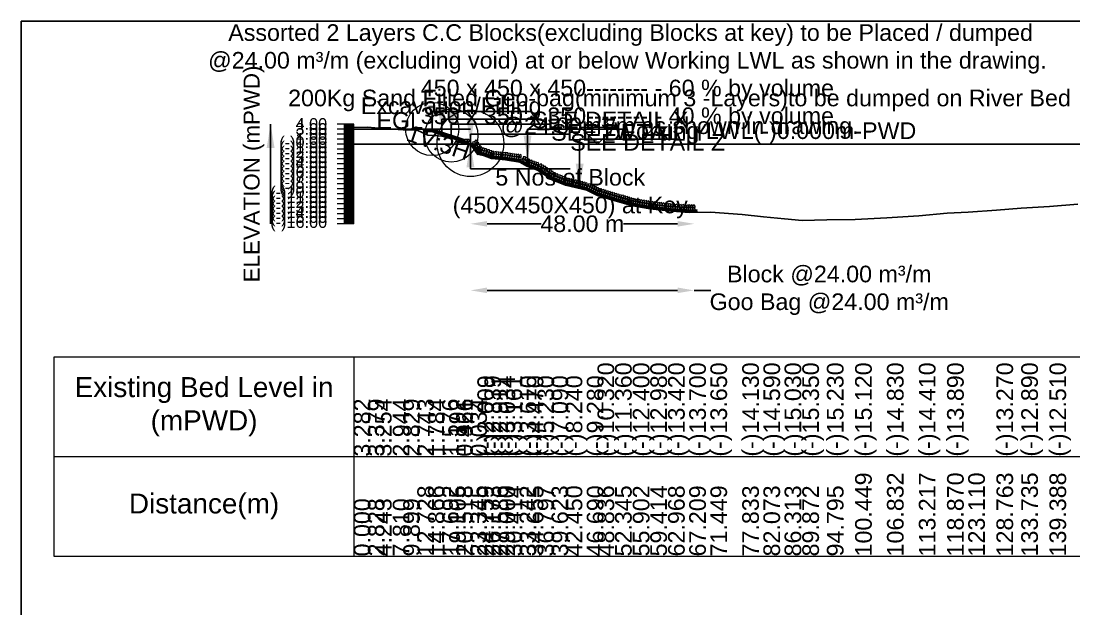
# Model space of a CAD drawing. Header units: inches. Extents: x 89000 to 845000, y -7071 to 18.
# Drawn here: x 205000 to 208164, y -1768 to 0 of the extents above; entities that cross this region are included whole.
import ezdxf

# ---------------------------------------------------------------- set-up
doc = ezdxf.new("R2010")
doc.units = ezdxf.units.IN
doc.header["$LTSCALE"] = 7
doc.header["$MEASUREMENT"] = 0
for name, color, linetype, lineweight in [('Cross section Data Border', 7, 'Continuous', 9), ('Cross Section Labels', 7, 'Continuous', 9), ('Existing_Bed_Level for Xsection', 7, 'Continuous', 25), ('Long Section Labels', 7, 'Continuous', 9)]:
    doc.layers.add(name, color=color, linetype=linetype, lineweight=lineweight)
doc.styles.get("Standard").update_dxf_attribs({"font": 'arial.ttf'})
doc.dimstyles.new('Appron Lebeling Style', dxfattribs={"dimtxt": 50, "dimasz": 50, "dimexe": 0.18, "dimexo": 0.0625, "dimgap": 0.09, "dimtad": 0, "dimtih": 1, "dimtoh": 1, "dimdec": 4, "dimzin": 0, "dimdsep": 46, "dimtxsty": 'Standard', "dimcen": 0.09, "dimse1": 1, "dimse2": 1, "dimadec": 0, "dimazin": 0, "dimtfac": 1, "dimtdec": 4, "dimtofl": 0, "dimtmove": 0, "dimatfit": 3, "dimfxl": 1, "dimtolj": 1, "dimtzin": 0, "dimarcsym": 0})
doc.dimstyles.get("Standard").update_dxf_attribs({"dimtxt": 0.18, "dimasz": 0.18, "dimexe": 0.18, "dimexo": 0.0625, "dimgap": 0.09, "dimtad": 0, "dimtih": 1, "dimtoh": 1, "dimdec": 4, "dimzin": 0, "dimdsep": 46, "dimtxsty": 'Standard', "dimcen": 0.09, "dimadec": 0, "dimazin": 0, "dimtfac": 1, "dimtdec": 4, "dimtofl": 0, "dimtmove": 0, "dimatfit": 3, "dimfxl": 1, "dimtolj": 1, "dimtzin": 0, "dimarcsym": 0})

# ---------------------------------------------------------------- blocks, each defined once
blk = doc.blocks.new('*D9')
at = {"layer": 'Cross Section Labels', "color": 0, "lineweight": -2, "transparency": 16777216}
for p, q in [((206400.5, -609.8), (206563.3, -609.8)), ((206973.3, -609.8), (206810.5, -609.8))]:
    blk.add_line(p, q, dxfattribs=at)
at = {"layer": 'Cross Section Labels', "color": 0, "transparency": 16777216}
for points in [[(206400.5, -601.4), (206400.5, -618.1), (206350.5, -609.8)], [(206973.3, -601.4), (206973.3, -618.1), (207023.3, -609.8)]]:
    blk.add_solid(points, dxfattribs=at)
at = {"layer": 'Defpoints', "color": 0, "transparency": 16777216}
for p in [(206350.5, -369.8), (207023.3, -575.1), (207023.3, -609.8)]:
    blk.add_point(p, dxfattribs=at)
at = {"layer": 'Cross Section Labels', "color": 0, "transparency": 16777216, "insert": (206686.9, -609.8), "char_height": 50, "attachment_point": 5}
blk.add_mtext('\\A1;48.00 m', dxfattribs=at)
blk = doc.blocks.new('*D10')
at = {"layer": 'Cross Section Labels', "color": 0, "lineweight": -2, "transparency": 16777216}
for p, q in [((206400.5, -809.8), (206973.3, -809.8)), ((207023.3, -809.8), (207073.3, -809.8))]:
    blk.add_line(p, q, dxfattribs=at)
at = {"layer": 'Cross Section Labels', "color": 0, "transparency": 16777216}
for points in [[(206400.5, -801.4), (206400.5, -818.1), (206350.5, -809.8)], [(206973.3, -801.4), (206973.3, -818.1), (207023.3, -809.8)]]:
    blk.add_solid(points, dxfattribs=at)
at = {"layer": 'Defpoints', "color": 0, "transparency": 16777216}
for p in [(206350.5, -369.8), (207023.3, -575.1), (207023.3, -809.8)]:
    blk.add_point(p, dxfattribs=at)
at = {"layer": 'Cross Section Labels', "color": 0, "transparency": 16777216, "insert": (207428.9, -809.8), "char_height": 50, "attachment_point": 5}
blk.add_mtext('\\A1;Block @24.00 m³/m ^JGoo Bag @24.00 m³/m ', dxfattribs=at)

msp = doc.modelspace()

# ---------------------------------------------------------------- linework, layer by layer
msp.add_lwpolyline([(205000, 0), (215000, 0), (215000, -7071), (205000, -7071)], close=True)
at = {"layer": 'Cross section Data Border'}
msp.add_lwpolyline([(205100, -1009.75), (213921.56154, -1009.75), (213921.56154, -1609.75), (205100, -1609.75)], close=True, dxfattribs=at)
for points in [[(206000, -1009.75), (206000, -1609.75)], [(205100, -1309.75), (213921.56154, -1309.75)]]:
    msp.add_lwpolyline(points, dxfattribs=at)
at = {"layer": 'Cross Section Labels'}
msp.add_lwpolyline([(206732.53141, -369.75), (206782.53141, -319.75), (206682.53141, -319.75)], close=True, dxfattribs=at)
for centre, radius in [((206235.78141, -324.75), 80), ((206293.15641, -343.875), 80), ((206350.53141, -367.5), 100)]:
    msp.add_circle(centre, radius, dxfattribs=at)
at = {"layer": 'Existing_Bed_Level for Xsection'}
for points in [[(206000, -320.52), (206042.42641, -319.065), (206063.63961, -320.94), (206117.15375, -325.59), (206148.49242, -327.315), (206190.91883, -328.605), (206222.99103, -342.99), (206265.37709, -346.11), (206286.5746, -351.87), (206307.77427, -355.335), (206307.77427, -363.36), (206350.17853, -369.24), (206371.38255, -399.885), (206392.58757, -404.835), (206413.79343, -413.415), (206435, -415.26), (206456.20719, -417.165), (206498.6231, -423.9), (206519.8317, -436.8), (206551.95108, -448.2), (206594.34838, -476.1), (206636.74956, -493.35), (206700.35705, -508.95), (206732.54693, -524.55), (206785.17514, -540.15), (206838.52549, -555.75), (206891.20705, -564.45), (206944.52369, -571.05), (207008.12946, -575.25), (207071.73924, -574.5), (207167.49732, -581.7), (207231.09707, -588.6), (207294.70074, -595.2), (207348.08197, -600), (207421.91772, -598.2), (207506.73488, -596.55), (207602.47465, -592.2), (207698.2491, -585.9), (207783.04515, -578.1), (207846.64561, -574.5), (207931.45023, -568.8), (208006.02218, -563.1), (208090.81922, -557.4), (208175.6206, -550.2)], [(206350.53141, -324.75), (206000, -324.75)], [(206333.65641, -357.375), (206236.47418, -324.98093), (206235.78141, -324.75), (206235.05116, -324.75), (206221.55116, -324.75)], [(206221.55116, -329.25), (206235.05116, -329.25), (206333.65641, -362.11842)], [(206221.55116, -330.75), (206234.80774, -330.75), (206331.55774, -363)], [(206221.55116, -332.25), (206234.56432, -332.25), (206330.28141, -364.15569)], [(206000, -369.75), (213821.56154, -369.75)]]:
    msp.add_lwpolyline(points, dxfattribs=at)
at = {"layer": 'Long Section Labels'}
for points in [[(206000, -309.75), (205950, -309.75)], [(206000, -313.5), (205970, -313.5)], [(206000, -609.75), (206000, -594.75), (206000, -579.75), (206000, -564.75), (206000, -549.75), (206000, -534.75), (206000, -519.75), (206000, -504.75), (206000, -489.75), (206000, -474.75), (206000, -459.75), (206000, -444.75), (206000, -429.75), (206000, -414.75), (206000, -399.75), (206000, -384.75), (206000, -369.75), (206000, -354.75), (206000, -339.75), (206000, -324.75), (206000, -309.75)], [(206000, -324.75), (205950, -324.75)], [(206000, -339.75), (205950, -339.75)], [(206000, -317.25), (205970, -317.25)], [(206000, -321), (205970, -321)], [(206000, -328.5), (205970, -328.5)], [(206000, -332.25), (205970, -332.25)], [(206000, -336), (205970, -336)], [(206000, -343.5), (205970, -343.5)], [(206000, -347.25), (205970, -347.25)], [(206000, -354.75), (205950, -354.75)], [(206000, -369.75), (205950, -369.75)], [(206000, -351), (205970, -351)], [(206000, -358.5), (205970, -358.5)], [(206000, -362.25), (205970, -362.25)], [(206000, -366), (205970, -366)], [(206000, -373.5), (205970, -373.5)], [(206000, -377.25), (205970, -377.25)], [(206000, -384.75), (205950, -384.75)], [(206000, -399.75), (205950, -399.75)], [(206000, -381), (205970, -381)], [(206000, -388.5), (205970, -388.5)], [(206000, -392.25), (205970, -392.25)], [(206000, -396), (205970, -396)], [(206000, -403.5), (205970, -403.5)], [(206000, -407.25), (205970, -407.25)], [(206000, -411), (205970, -411)], [(206000, -414.75), (205950, -414.75)], [(206000, -429.75), (205950, -429.75)], [(206000, -418.5), (205970, -418.5)], [(206000, -422.25), (205970, -422.25)], [(206000, -426), (205970, -426)], [(206000, -433.5), (205970, -433.5)], [(206000, -437.25), (205970, -437.25)], [(206000, -441), (205970, -441)], [(206000, -444.75), (205950, -444.75)], [(206000, -459.75), (205950, -459.75)], [(206000, -448.5), (205970, -448.5)], [(206000, -452.25), (205970, -452.25)], [(206000, -456), (205970, -456)], [(206000, -463.5), (205970, -463.5)], [(206000, -467.25), (205970, -467.25)], [(206000, -471), (205970, -471)], [(206000, -474.75), (205950, -474.75)], [(206000, -489.75), (205950, -489.75)], [(206000, -504.75), (205950, -504.75)], [(206000, -478.5), (205970, -478.5)], [(206000, -482.25), (205970, -482.25)], [(206000, -486), (205970, -486)], [(206000, -493.5), (205970, -493.5)], [(206000, -497.25), (205970, -497.25)], [(206000, -501), (205970, -501)], [(206000, -519.75), (205950, -519.75)], [(206000, -534.75), (205950, -534.75)], [(206000, -508.5), (205970, -508.5)], [(206000, -512.25), (205970, -512.25)], [(206000, -516), (205970, -516)], [(206000, -523.5), (205970, -523.5)], [(206000, -527.25), (205970, -527.25)], [(206000, -531), (205970, -531)], [(206000, -549.75), (205950, -549.75)], [(206000, -564.75), (205950, -564.75)], [(206000, -538.5), (205970, -538.5)], [(206000, -542.25), (205970, -542.25)], [(206000, -546), (205970, -546)], [(206000, -553.5), (205970, -553.5)], [(206000, -557.25), (205970, -557.25)], [(206000, -561), (205970, -561)], [(206000, -568.5), (205970, -568.5)], [(206000, -579.75), (205950, -579.75)], [(206000, -594.75), (205950, -594.75)], [(206000, -572.25), (205970, -572.25)], [(206000, -576), (205970, -576)], [(206000, -583.5), (205970, -583.5)], [(206000, -587.25), (205970, -587.25)], [(206000, -591), (205970, -591)], [(206000, -598.5), (205970, -598.5)], [(206000, -609.75), (205950, -609.75)], [(206000, -602.25), (205970, -602.25)], [(206000, -606), (205970, -606)]]:
    msp.add_lwpolyline(points, dxfattribs=at)
for points in [[(206221.55116, -324.75), (206217.05116, -324.75), (206217.05116, -331.5), (206221.55116, -331.5)], [(206221.55116, -331.5), (206217.05116, -331.5), (206217.05116, -338.25), (206221.55116, -338.25)], [(206228.30116, -324.75), (206221.55116, -324.75), (206221.55116, -329.25), (206228.30116, -329.25)], [(206235.05116, -324.75), (206228.30116, -324.75), (206228.30116, -329.25), (206235.05116, -329.25)], [(206242.8778, -327.11546), (206236.47418, -324.98093), (206235.05116, -329.25), (206241.45477, -331.38454)], [(206249.28141, -329.25), (206242.8778, -327.11546), (206241.45477, -331.38454), (206247.85838, -333.51907)], [(206255.68502, -331.38454), (206249.28141, -329.25), (206247.85838, -333.51907), (206254.26199, -335.65361)], [(206262.08863, -333.51907), (206255.68502, -331.38454), (206254.26199, -335.65361), (206260.66561, -337.78815)], [(206268.49224, -335.65361), (206262.08863, -333.51907), (206260.66561, -337.78815), (206267.06922, -339.92269)], [(206274.89586, -337.78815), (206268.49224, -335.65361), (206267.06922, -339.92269), (206273.47283, -342.05722)], [(206281.29947, -339.92269), (206274.89586, -337.78815), (206273.47283, -342.05722), (206279.87644, -344.19176)], [(206287.70308, -342.05722), (206281.29947, -339.92269), (206279.87644, -344.19176), (206286.28006, -346.3263)], [(206294.10669, -344.19176), (206287.70308, -342.05722), (206286.28006, -346.3263), (206292.68367, -348.46084)], [(206300.51031, -346.3263), (206294.10669, -344.19176), (206292.68367, -348.46084), (206299.08728, -350.59537)], [(206306.91392, -348.46084), (206300.51031, -346.3263), (206299.08728, -350.59537), (206305.49089, -352.72991)], [(206313.31753, -350.59537), (206306.91392, -348.46084), (206305.49089, -352.72991), (206311.89451, -354.86445)], [(206319.72114, -352.72991), (206313.31753, -350.59537), (206311.89451, -354.86445), (206318.29812, -356.99899)], [(206326.12475, -354.86445), (206319.72114, -352.72991), (206318.29812, -356.99899), (206324.70173, -359.13352)], [(206332.52837, -356.99899), (206326.12475, -354.86445), (206324.70173, -359.13352), (206331.10534, -361.26806)], [(206337.03141, -363), (206330.28141, -363), (206330.28141, -369.75), (206337.03141, -369.75)], [(206340.40641, -356.25), (206333.65641, -356.25), (206333.65641, -363), (206340.40641, -363)], [(206343.78141, -363), (206337.03141, -363), (206337.03141, -369.75), (206343.78141, -369.75)], [(206347.15641, -356.25), (206340.40641, -356.25), (206340.40641, -363), (206347.15641, -363)], [(206350.53141, -363), (206343.78141, -363), (206343.78141, -369.75), (206350.53141, -369.75)], [(206365.83212, -368.29432), (206363.56018, -361.93816), (206357.20402, -364.21009), (206359.47595, -370.56625)], [(206369.67284, -373.84511), (206367.40091, -367.48895), (206361.04475, -369.76088), (206363.31668, -376.11705)], [(206371.82584, -362.02107), (206366.67845, -357.6545), (206362.31188, -362.80189), (206367.45927, -367.16845)], [(206373.51357, -379.39591), (206371.24164, -373.03974), (206364.88548, -375.31168), (206367.15741, -381.66784)], [(206375.66657, -367.57186), (206370.51918, -363.20529), (206366.15261, -368.35268), (206371.3, -372.71925)], [(206377.3543, -384.9467), (206375.08237, -378.59053), (206368.72621, -380.86247), (206370.99814, -387.21863)], [(206379.50729, -373.12265), (206374.35991, -368.75608), (206369.99334, -373.90347), (206375.14073, -378.27004)], [(206379.15319, -379.20093), (206372.40679, -379.42143), (206372.62728, -386.16782), (206379.37368, -385.94733)], [(206383.34802, -378.67344), (206378.20064, -374.30688), (206373.83407, -379.45426), (206378.98146, -383.82083)], [(206378.92388, -387.87421), (206372.97236, -384.68958), (206369.78772, -390.6411), (206375.73924, -393.82574)], [(206381.19503, -390.49749), (206378.9231, -384.14133), (206372.56694, -386.41326), (206374.83887, -392.76942)], [(206385.49716, -389.40865), (206379.54564, -386.22402), (206376.361, -392.17554), (206382.31252, -395.36017)], [(206387.18875, -384.22424), (206382.04137, -379.85767), (206377.6748, -385.00506), (206382.82219, -389.37162)], [(206385.72647, -380.73537), (206378.98007, -380.95586), (206379.20056, -387.70226), (206385.94696, -387.48177)], [(206392.07044, -390.94309), (206386.11892, -387.75845), (206382.93428, -393.70997), (206388.8858, -396.89461)], [(206392.29975, -382.2698), (206385.55335, -382.4903), (206385.77384, -389.23669), (206392.52024, -389.0162)], [(206398.64372, -392.47752), (206392.6922, -389.29289), (206389.50756, -395.24441), (206395.45908, -398.42904)], [(206398.87303, -383.80424), (206392.12663, -384.02473), (206392.34712, -390.77113), (206399.09352, -390.55064)], [(206406.73769, -396.09344), (206401.34974, -392.02743), (206397.28372, -397.41538), (206402.67167, -401.48139)], [(206408.30444, -387.55976), (206401.605, -386.73515), (206400.78039, -393.4346), (206407.47983, -394.2592)], [(206412.99492, -398.62515), (206407.60697, -394.55914), (206403.54095, -399.94709), (206408.92891, -404.0131)], [(206414.56167, -390.09147), (206407.86223, -389.26686), (206407.03762, -395.9663), (206413.73706, -396.79091)], [(206419.25215, -401.15686), (206413.8642, -397.09084), (206409.79819, -402.4788), (206415.18614, -406.54481)], [(206420.8189, -392.62318), (206414.11946, -391.79857), (206413.29485, -398.49801), (206419.99429, -399.32262)], [(206422.14123, -400.67995), (206415.79765, -398.37311), (206413.49081, -404.71669), (206419.83439, -407.02353)], [(206421.13605, -392.06206), (206414.4894, -393.23874), (206415.66608, -399.88539), (206422.31273, -398.70871)], [(206428.86582, -401.265), (206422.52225, -398.95816), (206420.2154, -405.30174), (206426.55898, -407.60858)], [(206427.86065, -392.64711), (206421.214, -393.82379), (206422.39068, -400.47044), (206429.03732, -399.29376)], [(206435.59042, -401.85005), (206429.24684, -399.54321), (206426.94, -405.88679), (206433.28358, -408.19363)], [(206434.58525, -393.23216), (206427.9386, -394.40884), (206429.11527, -401.05548), (206435.76192, -399.87881)], [(206442.35096, -402.45567), (206436.01388, -400.13105), (206433.68925, -406.46813), (206440.02634, -408.79275)], [(206441.36996, -393.83499), (206434.72004, -394.99302), (206435.87807, -401.64294), (206442.52799, -400.48492)], [(206449.07389, -403.05958), (206442.73681, -400.73495), (206440.41219, -407.07204), (206446.74927, -409.39666)], [(206448.09289, -394.4389), (206441.44297, -395.59693), (206442.601, -402.24685), (206449.25092, -401.08882)], [(206455.79682, -403.66348), (206449.45974, -401.33886), (206447.13512, -407.67594), (206453.4722, -410.00057)], [(206454.81582, -395.04281), (206448.1659, -396.20084), (206449.32393, -402.85076), (206455.97385, -401.69273)], [(206463.38006, -404.72528), (206457.21526, -401.97616), (206454.46614, -408.14097), (206460.63095, -410.89009)], [(206462.98607, -396.05792), (206456.27291, -396.76221), (206456.97721, -403.47537), (206463.69036, -402.77107)], [(206470.04655, -405.78382), (206463.88174, -403.0347), (206461.13262, -409.19951), (206467.29743, -411.94862)], [(206469.65255, -397.11645), (206462.9394, -397.82075), (206463.64369, -404.5339), (206470.35685, -403.82961)], [(206476.71303, -406.84235), (206470.54822, -404.09324), (206467.79911, -410.25804), (206473.96391, -413.00716)], [(206476.31904, -398.17499), (206469.60588, -398.87928), (206470.31017, -405.59244), (206477.02333, -404.88815)], [(206483.37952, -407.90089), (206477.21471, -405.15177), (206474.46559, -411.31658), (206480.6304, -414.0657)], [(206482.98552, -399.23353), (206476.27236, -399.93782), (206476.97666, -406.65097), (206483.68981, -405.94668)], [(206490.046, -408.95942), (206483.88119, -406.21031), (206481.13207, -412.37512), (206487.29688, -415.12423)], [(206489.652, -400.29206), (206482.93885, -400.99635), (206483.64314, -407.70951), (206490.3563, -407.00522)], [(206495.25995, -408.01708), (206488.5468, -408.72137), (206489.25109, -415.43453), (206495.96424, -414.73024)], [(206495.25971, -400.70092), (206488.95565, -403.11367), (206491.3684, -409.41773), (206497.67246, -407.00498)], [(206501.92644, -409.07562), (206495.21328, -409.77991), (206495.91757, -416.49307), (206502.63073, -415.78877)], [(206501.92619, -401.75945), (206495.62214, -404.1722), (206498.03488, -410.47626), (206504.33894, -408.06351)], [(206515.8433, -408.17396), (206509.09516, -408.01562), (206508.93682, -414.76377), (206515.68496, -414.9221)], [(206513.06884, -414.94364), (206506.5901, -413.04933), (206504.69579, -419.52807), (206511.17454, -421.42238)], [(206518.83584, -418.45138), (206512.3571, -416.55707), (206510.46279, -423.03582), (206516.94153, -424.93012)], [(206521.6103, -411.6817), (206514.86215, -411.52336), (206514.70382, -418.27151), (206521.45196, -418.42984)], [(206524.60284, -421.95912), (206518.1241, -420.06481), (206516.22979, -426.54356), (206522.70853, -428.43786)], [(206527.37729, -415.18944), (206520.62915, -415.0311), (206520.47082, -421.77925), (206527.21896, -421.93758)], [(206527.83679, -423.55573), (206521.10787, -423.02265), (206520.5748, -429.75157), (206527.30372, -430.28464)], [(206529.17217, -416.36247), (206522.53358, -417.58382), (206523.75494, -424.2224), (206530.39352, -423.00105)], [(206534.198, -425.81348), (206527.46908, -425.28041), (206526.93601, -432.00933), (206533.66493, -432.5424)], [(206535.53338, -418.62022), (206528.8948, -419.84158), (206530.11615, -426.48016), (206536.75473, -425.25881)], [(206540.55921, -428.07124), (206533.8303, -427.53817), (206533.29722, -434.26709), (206540.02614, -434.80016)], [(206541.89459, -420.87798), (206535.25601, -422.09934), (206536.47736, -428.73792), (206543.11595, -427.51657)], [(206546.92043, -430.329), (206540.19151, -429.79593), (206539.65843, -436.52485), (206546.38735, -437.05792)], [(206548.2558, -423.13574), (206541.61722, -424.3571), (206542.83858, -430.99568), (206549.47716, -429.77433)], [(206553.28164, -432.58676), (206546.55272, -432.05369), (206546.01965, -438.7826), (206552.74856, -439.31568)], [(206554.61702, -425.3935), (206547.97843, -426.61486), (206549.19979, -433.25344), (206555.83837, -432.03208)], [(206562.60777, -437.06594), (206556.20047, -434.94248), (206554.07702, -441.34978), (206560.48431, -443.47324)], [(206565.62116, -430.39918), (206558.88291, -430.00102), (206558.48475, -436.73927), (206565.223, -437.13743)], [(206568.2464, -440.77651), (206561.83911, -438.65305), (206559.71565, -445.06034), (206566.12294, -447.1838)], [(206571.2598, -434.10975), (206564.52155, -433.71159), (206564.12339, -440.44983), (206570.86164, -440.84799)], [(206573.88504, -444.48707), (206567.47774, -442.36361), (206565.35429, -448.77091), (206571.76158, -450.89437)], [(206576.89843, -437.82031), (206570.16018, -437.42215), (206569.76202, -444.1604), (206576.50027, -444.55856)], [(206582.53707, -441.53088), (206575.79882, -441.13272), (206575.40066, -447.87096), (206582.13891, -448.26912)], [(206579.52367, -448.19764), (206573.11638, -446.07418), (206570.99292, -452.48147), (206577.40022, -454.60493)], [(206585.16231, -451.9082), (206578.75502, -449.78474), (206576.63156, -456.19204), (206583.03885, -458.3155)], [(206588.1757, -445.24144), (206581.43745, -444.84328), (206581.03929, -451.58153), (206587.77754, -451.97969)], [(206590.80095, -455.61877), (206584.39365, -453.49531), (206582.27019, -459.9026), (206588.67749, -462.02606)], [(206593.81434, -448.95201), (206587.07609, -448.55385), (206586.67793, -455.29209), (206593.41618, -455.69025)], [(206596.43958, -459.32933), (206590.03229, -457.20587), (206587.90883, -463.61317), (206594.31612, -465.73663)], [(206599.45297, -452.66257), (206592.71473, -452.26441), (206592.31656, -459.00266), (206599.05481, -459.40082)], [(206602.07822, -463.0399), (206595.67092, -460.91644), (206593.54746, -467.32373), (206599.95476, -469.44719)], [(206605.09161, -456.37314), (206598.35336, -455.97498), (206597.9552, -462.71322), (206604.69345, -463.11138)], [(206605.64431, -464.33004), (206598.94645, -463.49265), (206598.10905, -470.1905), (206604.80691, -471.0279)], [(206607.30422, -457.20467), (206600.61711, -458.124), (206601.53644, -464.8111), (206608.22354, -463.89177)], [(206611.89669, -466.87369), (206605.19884, -466.0363), (206604.36144, -472.73415), (206611.0593, -473.57155)], [(206613.5566, -459.74832), (206606.8695, -460.66764), (206607.78883, -467.35475), (206614.47593, -466.43542)], [(206618.14908, -469.41734), (206611.45123, -468.57994), (206610.61383, -475.2778), (206617.31169, -476.11519)], [(206619.80899, -462.29197), (206613.12189, -463.21129), (206614.04122, -469.8984), (206620.72832, -468.97907)], [(206624.40147, -471.96099), (206617.70361, -471.12359), (206616.86622, -477.82145), (206623.56407, -478.65884)], [(206626.06138, -464.83562), (206619.37428, -465.75494), (206620.2936, -472.44204), (206626.98071, -471.52272)], [(206630.65386, -474.50464), (206623.956, -473.66724), (206623.11861, -480.3651), (206629.81646, -481.20249)], [(206632.31377, -467.37926), (206625.62667, -468.29859), (206626.54599, -474.98569), (206633.23309, -474.06637)], [(206638.56616, -469.92291), (206631.87905, -470.84224), (206632.79838, -477.52934), (206639.48548, -476.61002)], [(206644.81854, -472.46656), (206638.13144, -473.38589), (206639.05077, -480.07299), (206645.73787, -479.15366)], [(206648.25305, -473.1233), (206641.77059, -475.00487), (206643.65216, -481.48732), (206650.13461, -479.60575)], [(206636.90624, -477.04828), (206630.20839, -476.21089), (206629.37099, -482.90874), (206636.06885, -483.74614)], [(206643.15863, -479.59193), (206636.46078, -478.75454), (206635.62338, -485.45239), (206642.32124, -486.28979)], [(206647.64647, -480.41427), (206640.89803, -480.55934), (206641.0431, -487.30778), (206647.79154, -487.16272)], [(206654.20219, -482.02209), (206647.45375, -482.16716), (206647.59882, -488.9156), (206654.34726, -488.77053)], [(206654.80876, -474.73112), (206648.32631, -476.61268), (206650.20788, -483.09514), (206656.69033, -481.21357)], [(206660.75791, -483.62991), (206654.00947, -483.77497), (206654.15453, -490.52342), (206660.90298, -490.37835)], [(206661.36448, -476.33893), (206654.88203, -478.2205), (206656.7636, -484.70295), (206663.24605, -482.82139)], [(206667.31363, -485.23772), (206660.56518, -485.38279), (206660.71025, -492.13123), (206667.45869, -491.98617)], [(206667.9202, -477.94675), (206661.43774, -479.82832), (206663.31931, -486.31077), (206669.80177, -484.4292)], [(206673.86934, -486.84554), (206667.1209, -486.99061), (206667.26597, -493.73905), (206674.01441, -493.59398)], [(206674.47592, -479.55457), (206667.99346, -481.43613), (206669.87503, -487.91859), (206676.35748, -486.03702)], [(206680.42506, -488.45336), (206673.67662, -488.59842), (206673.82169, -495.34687), (206680.57013, -495.2018)], [(206681.03163, -481.16238), (206674.54918, -483.04395), (206676.43075, -489.5264), (206682.9132, -487.64484)], [(206686.98078, -490.06117), (206680.23234, -490.20624), (206680.3774, -496.95468), (206687.12584, -496.80962)], [(206687.58735, -482.7702), (206681.1049, -484.65177), (206682.98646, -491.13422), (206689.46892, -489.25265)], [(206693.53649, -491.66899), (206686.78805, -491.81406), (206686.93312, -498.5625), (206693.68156, -498.41743)], [(206694.14307, -484.37802), (206687.66061, -486.25958), (206689.54218, -492.74204), (206696.02463, -490.86047)], [(206700.09221, -493.27681), (206693.34377, -493.42187), (206693.48884, -500.17031), (206700.23728, -500.02525)], [(206700.69878, -485.98583), (206694.21633, -487.8674), (206696.0979, -494.34985), (206702.58035, -492.46829)], [(206709.4513, -496.51197), (206702.82185, -495.242), (206701.55188, -501.87146), (206708.18133, -503.14143)], [(206711.56978, -489.50924), (206704.83714, -489.99299), (206705.32089, -496.72563), (206712.05353, -496.24188)], [(206715.52558, -499.45572), (206708.89613, -498.18575), (206707.62616, -504.8152), (206714.25561, -506.08517)], [(206717.64406, -492.45298), (206710.91142, -492.93674), (206711.39517, -499.66938), (206718.12781, -499.18563)], [(206721.59986, -502.39946), (206714.97041, -501.12949), (206713.70044, -507.75895), (206720.32989, -509.02892)], [(206723.71834, -495.39673), (206716.9857, -495.88048), (206717.46945, -502.61312), (206724.20209, -502.12937)], [(206727.67414, -505.34321), (206721.04469, -504.07324), (206719.77472, -510.70269), (206726.40417, -511.97266)], [(206729.79262, -498.34047), (206723.05998, -498.82422), (206723.54373, -505.55687), (206730.27637, -505.07312)], [(206735.8669, -501.28422), (206729.13426, -501.76797), (206729.61801, -508.50061), (206736.35065, -508.01686)], [(206741.94118, -504.22796), (206735.20854, -504.71171), (206735.69229, -511.44436), (206742.42493, -510.9606)], [(206744.98825, -504.89055), (206738.42352, -506.46113), (206739.9941, -513.02587), (206746.55884, -511.45528)], [(206733.74842, -508.28695), (206727.11897, -507.01698), (206725.849, -513.64644), (206732.47845, -514.91641)], [(206739.8227, -511.23069), (206733.19325, -509.96073), (206731.92328, -516.59018), (206738.55273, -517.86015)], [(206744.035, -512.14434), (206737.28731, -511.96773), (206737.1107, -518.71542), (206743.85839, -518.89203)], [(206750.50667, -514.06267), (206743.75898, -513.88605), (206743.58237, -520.63374), (206750.33006, -520.81036)], [(206751.45992, -506.80887), (206744.89519, -508.37946), (206746.46577, -514.9442), (206753.03051, -513.37361)], [(206756.97834, -515.981), (206750.23066, -515.80438), (206750.05404, -522.55207), (206756.80173, -522.72868)], [(206757.93159, -508.7272), (206751.36686, -510.29779), (206752.93744, -516.86252), (206759.50218, -515.29194)], [(206763.45002, -517.89932), (206756.70233, -517.72271), (206756.52571, -524.4704), (206763.2734, -524.64701)], [(206764.40326, -510.64553), (206757.83853, -512.21611), (206759.40911, -518.78085), (206765.97385, -517.21026)], [(206769.92169, -519.81765), (206763.174, -519.64103), (206762.99738, -526.38872), (206769.74507, -526.56534)], [(206770.87494, -512.56385), (206764.3102, -514.13444), (206765.88079, -520.69917), (206772.44552, -519.12859)], [(206776.39336, -521.73597), (206769.64567, -521.55936), (206769.46905, -528.30705), (206776.21674, -528.48366)], [(206777.34661, -514.48218), (206770.78187, -516.05276), (206772.35246, -522.6175), (206778.91719, -521.04691)], [(206782.86503, -523.6543), (206776.11734, -523.47768), (206775.94072, -530.22537), (206782.68841, -530.40199)], [(206783.81828, -516.4005), (206777.25354, -517.97109), (206778.82413, -524.53583), (206785.38886, -522.96524)], [(206789.3367, -525.57263), (206782.58901, -525.39601), (206782.4124, -532.1437), (206789.16008, -532.32031)], [(206790.28995, -518.31883), (206783.72521, -519.88942), (206785.2958, -526.45415), (206791.86053, -524.88357)], [(206795.76156, -527.45178), (206789.01326, -527.30008), (206788.86156, -534.04837), (206795.60986, -534.20007)], [(206796.68802, -520.19451), (206790.12913, -521.78933), (206791.72394, -528.34822), (206798.28283, -526.7534)], [(206802.24027, -529.3462), (206795.49197, -529.1945), (206795.34027, -535.94279), (206802.08857, -536.09449)], [(206803.16673, -522.08893), (206796.60784, -523.68374), (206798.20265, -530.24264), (206804.76154, -528.64782)], [(206808.71898, -531.24061), (206801.97068, -531.08891), (206801.81898, -537.83721), (206808.56728, -537.98891)], [(206809.64544, -523.98335), (206803.08655, -525.57816), (206804.68136, -532.13705), (206811.24025, -530.54224)], [(206815.19769, -533.13503), (206808.44939, -532.98333), (206808.29769, -539.73163), (206815.04599, -539.88333)], [(206816.12415, -525.87777), (206809.56525, -527.47258), (206811.16007, -534.03147), (206817.71896, -532.43666)], [(206821.6764, -535.02945), (206814.9281, -534.87775), (206814.7764, -541.62605), (206821.5247, -541.77775)], [(206822.60286, -527.77218), (206816.04396, -529.367), (206817.63878, -535.92589), (206824.19767, -534.33108)], [(206828.15511, -536.92387), (206821.40681, -536.77217), (206821.25511, -543.52046), (206828.00341, -543.67216)], [(206829.08157, -529.6666), (206822.52267, -531.26142), (206824.11749, -537.82031), (206830.67638, -536.2255)], [(206835.56028, -531.56102), (206829.00138, -533.15583), (206830.5962, -539.71473), (206837.15509, -538.11991)], [(206842.03899, -533.45544), (206835.48009, -535.05025), (206837.07491, -541.60915), (206843.6338, -540.01433)], [(206845.98632, -534.29432), (206839.66743, -536.66797), (206842.04107, -542.98685), (206848.35996, -540.61321)], [(206852.64611, -535.39414), (206846.32723, -537.76779), (206848.70087, -544.08667), (206855.01976, -541.71303)], [(206859.30591, -536.49396), (206852.98702, -538.86761), (206855.36067, -545.18649), (206861.67955, -542.81285)], [(206865.96571, -537.59378), (206859.64682, -539.96743), (206862.02046, -546.28631), (206868.33935, -543.91267)], [(206834.63382, -538.81829), (206827.88552, -538.66659), (206827.73382, -545.41488), (206834.48212, -545.56658)], [(206841.11253, -540.7127), (206834.36423, -540.561), (206834.21253, -547.3093), (206840.96083, -547.461)], [(206845.94123, -541.61035), (206839.22384, -542.27303), (206839.88652, -548.99042), (206846.60391, -548.32774)], [(206852.60102, -542.71017), (206845.88363, -543.37285), (206846.54632, -550.09024), (206853.26371, -549.42756)], [(206859.26082, -543.80999), (206852.54343, -544.47267), (206853.20612, -551.19006), (206859.92351, -550.52738)], [(206865.92062, -544.90981), (206859.20323, -545.57249), (206859.86591, -552.28988), (206866.5833, -551.6272)], [(206872.58042, -546.00963), (206865.86302, -546.67231), (206866.52571, -553.3897), (206873.2431, -552.72702)], [(206872.6255, -538.6936), (206866.30662, -541.06725), (206868.68026, -547.38613), (206874.99915, -545.01249)], [(206879.24021, -547.10945), (206872.52282, -547.77213), (206873.18551, -554.48952), (206879.9029, -553.82684)], [(206879.2853, -539.79342), (206872.96642, -542.16707), (206875.34006, -548.48595), (206881.65894, -546.11231)], [(206885.90001, -548.20927), (206879.18262, -548.87195), (206879.8453, -555.58934), (206886.5627, -554.92666)], [(206885.9451, -540.89324), (206879.62621, -543.26689), (206881.99986, -549.58577), (206888.31874, -547.21213)], [(206892.55981, -549.30909), (206885.84242, -549.97177), (206886.5051, -556.68916), (206893.22249, -556.02648)], [(206892.6049, -541.99306), (206886.28601, -544.36671), (206888.65965, -550.68559), (206894.97854, -548.31195)], [(206898.64447, -550.09597), (206891.95942, -551.03012), (206892.89357, -557.71517), (206899.57862, -556.78102)], [(206898.39328, -542.78412), (206892.17569, -545.41169), (206894.80325, -551.62928), (206901.02084, -549.00171)], [(206905.34334, -550.92522), (206898.65829, -551.85936), (206899.59244, -558.54441), (206906.27749, -557.61027)], [(206905.09214, -543.61337), (206898.87456, -546.24093), (206901.50212, -552.45852), (206907.71971, -549.83096)], [(206912.04221, -551.75446), (206905.35716, -552.68861), (206906.29131, -559.37366), (206912.97636, -558.43951)], [(206911.79101, -544.44261), (206905.57343, -547.07018), (206908.20099, -553.28777), (206914.41858, -550.6602)], [(206918.74108, -552.58371), (206912.05603, -553.51785), (206912.99018, -560.2029), (206919.67523, -559.26875)], [(206918.48988, -545.27186), (206912.2723, -547.89942), (206914.89986, -554.11701), (206921.11745, -551.48945)], [(206925.43995, -553.41295), (206918.7549, -554.3471), (206919.68905, -561.03215), (206926.3741, -560.098)], [(206925.18875, -546.1011), (206918.97117, -548.72867), (206921.59873, -554.94626), (206927.81632, -552.31869)], [(206932.13882, -554.2422), (206925.45377, -555.17634), (206926.38792, -561.86139), (206933.07296, -560.92724)], [(206931.88762, -546.93035), (206925.67004, -549.55791), (206928.2976, -555.7755), (206934.51519, -553.14794)], [(206938.83769, -555.07144), (206932.15264, -556.00559), (206933.08679, -562.69064), (206939.77183, -561.75649)], [(206938.58649, -547.75959), (206932.3689, -550.38716), (206934.99647, -556.60475), (206941.21406, -553.97718)], [(206945.53656, -555.90068), (206938.85151, -556.83483), (206939.78566, -563.51988), (206946.4707, -562.58573)], [(206945.28536, -548.58884), (206939.06777, -551.2164), (206941.69534, -557.43399), (206947.91293, -554.80642)], [(206950.73478, -549.02679), (206944.67766, -552.00567), (206947.65654, -558.06279), (206953.71366, -555.08391)], [(206951.40377, -556.3123), (206944.78309, -557.62727), (206946.09806, -564.24794), (206952.71874, -562.93298)], [(206957.47012, -549.47153), (206951.41299, -552.45041), (206954.39187, -558.50754), (206960.44899, -555.52866)], [(206958.1391, -556.75704), (206951.51842, -558.07201), (206952.83339, -564.69269), (206959.45407, -563.37772)], [(206964.20545, -549.91628), (206958.14832, -552.89516), (206961.1272, -558.95228), (206967.18433, -555.9734)], [(206964.87443, -557.20179), (206958.25376, -558.51676), (206959.56872, -565.13744), (206966.1894, -563.82247)], [(206970.94078, -550.36102), (206964.88365, -553.3399), (206967.86253, -559.39703), (206973.91966, -556.41815)], [(206971.60976, -557.64654), (206964.98909, -558.96151), (206966.30406, -565.58218), (206972.92473, -564.26721)], [(206977.67611, -550.80577), (206971.61899, -553.78465), (206974.59786, -559.84177), (206980.65499, -556.8629)], [(206978.3451, -558.09128), (206971.72442, -559.40625), (206973.03939, -566.02693), (206979.66007, -564.71196)], [(206984.41144, -551.25052), (206978.35432, -554.22939), (206981.3332, -560.28652), (206987.39032, -557.30764)], [(206985.08043, -558.53603), (206978.45975, -559.851), (206979.77472, -566.47167), (206986.3954, -565.1567)], [(206991.14678, -551.69526), (206985.08965, -554.67414), (206988.06853, -560.73127), (206994.12566, -557.75239)], [(206991.81576, -558.98077), (206985.19508, -560.29574), (206986.51005, -566.91642), (206993.13073, -565.60145)], [(206997.88211, -552.14001), (206991.82498, -555.11889), (206994.80386, -561.17601), (207000.86099, -558.19713)], [(206998.55109, -559.42552), (206991.93042, -560.74049), (206993.24539, -567.36116), (206999.86606, -566.0462)], [(207004.61744, -552.58475), (206998.56031, -555.56363), (207001.53919, -561.62076), (207007.59632, -558.64188)], [(207005.28643, -559.87026), (206998.66575, -561.18523), (206999.98072, -567.80591), (207006.60139, -566.49094)], [(207009.61767, -552.8463), (207003.81013, -556.28651), (207007.25034, -562.09405), (207013.05788, -558.65384)], [(207010.85034, -560.05787), (207004.35175, -561.88295), (207006.17683, -568.38154), (207012.67542, -566.55646)], [(207016.3672, -552.76672), (207010.55966, -556.20693), (207013.99987, -562.01446), (207019.80741, -558.57426)], [(207017.59987, -559.97829), (207011.10128, -561.80337), (207012.92636, -568.30196), (207019.42495, -566.47687)], [(207023.11673, -552.68714), (207017.30919, -556.12735), (207020.7494, -561.93488), (207026.55694, -558.49467)], [(207024.3494, -559.89871), (207017.85081, -561.72379), (207019.67589, -568.22237), (207026.17448, -566.39729)]]:
    msp.add_lwpolyline(points, close=True, dxfattribs=at)
for centre, major_axis in [((206354.42032, -373.12965), (2.84043, -4.10512)), ((206356.51729, -371.67871), (2.84043, -4.10512)), ((206358.61426, -370.22776), (2.84043, -4.10512)), ((206360.10119, -381.33989), (2.84043, -4.10512)), ((206362.19815, -379.88895), (2.84043, -4.10512)), ((206364.29512, -378.438), (2.84043, -4.10512)), ((206365.78205, -389.55013), (2.84043, -4.10512)), ((206367.87902, -388.09918), (2.84043, -4.10512)), ((206369.97599, -386.64824), (2.84043, -4.10512)), ((206371.46292, -397.76037), (2.84043, -4.10512)), ((206373.55989, -396.30942), (2.84043, -4.10512)), ((206375.65685, -394.85848), (2.84043, -4.10512)), ((206379.7381, -400.5262), (4.86131, -1.1348)), ((206380.31778, -398.04296), (4.86131, -1.1348)), ((206380.89746, -395.55972), (4.86131, -1.1348)), ((206389.46071, -402.7958), (4.86131, -1.1348)), ((206390.04039, -400.31256), (4.86131, -1.1348)), ((206390.62007, -397.82933), (4.86131, -1.1348)), ((206399.06851, -406.08181), (4.62757, -1.87234)), ((206400.02493, -403.71797), (4.62757, -1.87234)), ((206400.98135, -401.35413), (4.62757, -1.87234)), ((206408.32365, -409.82649), (4.62757, -1.87234)), ((206409.28007, -407.46265), (4.62757, -1.87234)), ((206410.23649, -405.0988), (4.62757, -1.87234)), ((206417.45811, -412.45402), (4.97321, -0.43268)), ((206417.67912, -409.91361), (4.97321, -0.43268)), ((206417.90014, -407.37321), (4.97321, -0.43268)), ((206427.62555, -410.77896), (4.97321, -0.43268)), ((206427.84657, -408.23856), (4.97321, -0.43268)), ((206437.58211, -411.65154), (4.97198, -0.44662)), ((206437.81025, -409.11177), (4.97198, -0.44662)), ((206447.52607, -412.54479), (4.97198, -0.44662)), ((206447.75421, -410.00502), (4.97198, -0.44662)), ((206458.11982, -411.01383), (4.93023, -0.78285)), ((206467.98029, -412.57952), (4.93023, -0.78285)), ((206427.40453, -413.31937), (4.97321, -0.43268)), ((206437.35397, -414.19132), (4.97198, -0.44662)), ((206447.29793, -415.08456), (4.97198, -0.44662)), ((206457.32003, -416.05073), (4.93023, -0.78285)), ((206457.71993, -413.53228), (4.93023, -0.78285)), ((206467.1805, -417.61642), (4.93023, -0.78285)), ((206467.5804, -415.09797), (4.93023, -0.78285)), ((206477.04097, -419.18211), (4.93023, -0.78285)), ((206477.44086, -416.66366), (4.93023, -0.78285)), ((206477.84076, -414.14522), (4.93023, -0.78285)), ((206486.90144, -420.74781), (4.93023, -0.78285)), ((206487.30133, -418.22936), (4.93023, -0.78285)), ((206487.70123, -415.71091), (4.93023, -0.78285)), ((206496.76191, -422.3135), (4.93023, -0.78285)), ((206497.1618, -419.79505), (4.93023, -0.78285)), ((206497.5617, -417.2766), (4.93023, -0.78285)), ((206506.03267, -426.9145), (4.26501, -2.59417)), ((206507.35782, -424.73585), (4.26501, -2.59417)), ((206508.68297, -422.55721), (4.26501, -2.59417)), ((206514.5627, -432.10283), (4.26501, -2.59417)), ((206515.88785, -429.92419), (4.26501, -2.59417)), ((206517.213, -427.74555), (4.26501, -2.59417)), ((206523.12436, -436.61572), (4.70447, -1.66974)), ((206523.97729, -434.2126), (4.70447, -1.66974)), ((206524.83022, -431.80947), (4.70447, -1.66974)), ((206532.5333, -439.9552), (4.70447, -1.66974)), ((206533.38623, -437.55208), (4.70447, -1.66974)), ((206534.23916, -435.14895), (4.70447, -1.66974)), ((206541.94224, -443.29468), (4.70447, -1.66974)), ((206542.79517, -440.89155), (4.70447, -1.66974)), ((206543.6481, -438.48843), (4.70447, -1.66974)), ((206552.20411, -444.23103), (4.70447, -1.66974)), ((206553.05704, -441.8279), (4.70447, -1.66974)), ((206551.35118, -446.63415), (4.70447, -1.66974)), ((206560.08236, -452.02457), (4.17008, -2.74417)), ((206561.48412, -449.89442), (4.17008, -2.74417)), ((206562.88589, -447.76427), (4.17008, -2.74417)), ((206568.42252, -457.51291), (4.17008, -2.74417)), ((206569.82429, -455.38276), (4.17008, -2.74417)), ((206571.22606, -453.25261), (4.17008, -2.74417)), ((206576.76269, -463.00125), (4.17008, -2.74417)), ((206578.16446, -460.87109), (4.17008, -2.74417)), ((206579.56623, -458.74094), (4.17008, -2.74417)), ((206585.10286, -468.48958), (4.17008, -2.74417)), ((206586.50463, -466.35943), (4.17008, -2.74417)), ((206587.9064, -464.22928), (4.17008, -2.74417)), ((206593.44303, -473.97792), (4.17008, -2.74417)), ((206594.8448, -471.84777), (4.17008, -2.74417)), ((206596.24657, -469.71762), (4.17008, -2.74417)), ((206603.25668, -475.59473), (4.62399, -1.88117)), ((206604.21762, -473.23271), (4.62399, -1.88117)), ((206613.46559, -476.99505), (4.62399, -1.88117)), ((206602.29575, -477.95674), (4.62399, -1.88117)), ((206611.54373, -481.71908), (4.62399, -1.88117)), ((206612.50466, -479.35707), (4.62399, -1.88117)), ((206620.7917, -485.48142), (4.62399, -1.88117)), ((206621.75264, -483.11941), (4.62399, -1.88117)), ((206622.71357, -480.75739), (4.62399, -1.88117)), ((206630.03968, -489.24376), (4.62399, -1.88117)), ((206631.00061, -486.88174), (4.62399, -1.88117)), ((206631.96155, -484.51973), (4.62399, -1.88117)), ((206639.21071, -492.64082), (4.84832, -1.18907)), ((206639.81811, -490.16422), (4.84832, -1.18907)), ((206640.42551, -487.68761), (4.84832, -1.18907)), ((206648.90735, -495.01896), (4.84832, -1.18907)), ((206649.51474, -492.54236), (4.84832, -1.18907)), ((206650.12214, -490.06575), (4.84832, -1.18907)), ((206658.60398, -497.3971), (4.84832, -1.18907)), ((206659.21138, -494.9205), (4.84832, -1.18907)), ((206659.81877, -492.44389), (4.84832, -1.18907)), ((206668.30061, -499.77524), (4.84832, -1.18907)), ((206668.90801, -497.29864), (4.84832, -1.18907)), ((206669.51541, -494.82203), (4.84832, -1.18907)), ((206677.99725, -502.15338), (4.84832, -1.18907)), ((206678.60464, -499.67678), (4.84832, -1.18907)), ((206679.21204, -497.20017), (4.84832, -1.18907)), ((206687.69388, -504.53152), (4.84832, -1.18907)), ((206688.30128, -502.05492), (4.84832, -1.18907)), ((206688.90868, -499.57831), (4.84832, -1.18907)), ((206697.39051, -506.90966), (4.84832, -1.18907)), ((206697.99791, -504.43305), (4.84832, -1.18907)), ((206698.60531, -501.95645), (4.84832, -1.18907)), ((206707.97963, -508.39358), (4.49227, -2.17706)), ((206709.09171, -506.09886), (4.49227, -2.17706)), ((206706.86755, -510.68831), (4.49227, -2.17706)), ((206715.85208, -515.04244), (4.49227, -2.17706)), ((206716.96417, -512.74771), (4.49227, -2.17706)), ((206718.07625, -510.45298), (4.49227, -2.17706)), ((206724.83662, -519.39656), (4.49227, -2.17706)), ((206725.9487, -517.10183), (4.49227, -2.17706)), ((206727.06078, -514.80711), (4.49227, -2.17706)), ((206733.67445, -523.55438), (4.78616, -1.41871)), ((206734.39915, -521.10953), (4.78616, -1.41871)), ((206735.12385, -518.66468), (4.78616, -1.41871)), ((206743.24677, -526.3918), (4.78616, -1.41871)), ((206743.97147, -523.94695), (4.78616, -1.41871)), ((206744.69617, -521.50209), (4.78616, -1.41871)), ((206752.81909, -529.22922), (4.78616, -1.41871)), ((206753.54379, -526.78437), (4.78616, -1.41871)), ((206754.26849, -524.33951), (4.78616, -1.41871)), ((206762.39141, -532.06664), (4.78616, -1.41871)), ((206763.11611, -529.62178), (4.78616, -1.41871)), ((206763.84081, -527.17693), (4.78616, -1.41871)), ((206771.96373, -534.90405), (4.78616, -1.41871)), ((206772.68843, -532.4592), (4.78616, -1.41871)), ((206773.41313, -530.01435), (4.78616, -1.41871)), ((206781.53605, -537.74147), (4.78616, -1.41871)), ((206782.26075, -535.29662), (4.78616, -1.41871)), ((206782.98545, -532.85176), (4.78616, -1.41871)), ((206791.82558, -538.10947), (4.79137, -1.40103)), ((206792.54125, -535.66195), (4.79137, -1.40103)), ((206802.12398, -538.46401), (4.79137, -1.40103)), ((206791.10991, -540.55698), (4.79137, -1.40103)), ((206800.69264, -543.35903), (4.79137, -1.40103)), ((206801.40831, -540.91152), (4.79137, -1.40103)), ((206810.27538, -546.16109), (4.79137, -1.40103)), ((206810.99105, -543.71358), (4.79137, -1.40103)), ((206811.70671, -541.26606), (4.79137, -1.40103)), ((206819.85811, -548.96314), (4.79137, -1.40103)), ((206820.57378, -546.51563), (4.79137, -1.40103)), ((206821.28945, -544.06812), (4.79137, -1.40103)), ((206829.44084, -551.7652), (4.79137, -1.40103)), ((206830.15651, -549.31768), (4.79137, -1.40103)), ((206830.87218, -546.87017), (4.79137, -1.40103)), ((206838.8774, -554.51585), (4.92529, -0.81338)), ((206839.29289, -551.99992), (4.92529, -0.81338)), ((206839.70838, -549.484), (4.92529, -0.81338)), ((206848.72798, -556.1426), (4.92529, -0.81338)), ((206849.14347, -553.62668), (4.92529, -0.81338)), ((206849.55896, -551.11076), (4.92529, -0.81338)), ((206858.57856, -557.76936), (4.92529, -0.81338)), ((206858.99405, -555.25344), (4.92529, -0.81338)), ((206859.40954, -552.73751), (4.92529, -0.81338)), ((206868.42914, -559.39611), (4.92529, -0.81338)), ((206868.84463, -556.88019), (4.92529, -0.81338)), ((206869.26011, -554.36427), (4.92529, -0.81338)), ((206878.27972, -561.02287), (4.92529, -0.81338)), ((206878.69521, -558.50695), (4.92529, -0.81338)), ((206879.11069, -555.99102), (4.92529, -0.81338)), ((206888.1303, -562.64963), (4.92529, -0.81338)), ((206888.54579, -560.1337), (4.92529, -0.81338)), ((206888.96127, -557.61778), (4.92529, -0.81338)), ((206897.96829, -564.00223), (4.95419, -0.61327)), ((206898.28156, -561.47155), (4.95419, -0.61327)), ((206898.59483, -558.94087), (4.95419, -0.61327)), ((206907.87667, -565.22878), (4.95419, -0.61327)), ((206908.18994, -562.6981), (4.95419, -0.61327)), ((206908.50321, -560.16741), (4.95419, -0.61327)), ((206917.78504, -566.45532), (4.95419, -0.61327)), ((206918.09831, -563.92464), (4.95419, -0.61327)), ((206918.41158, -561.39396), (4.95419, -0.61327)), ((206927.69341, -567.68187), (4.95419, -0.61327)), ((206928.00668, -565.15119), (4.95419, -0.61327)), ((206928.31995, -562.6205), (4.95419, -0.61327)), ((206937.60178, -568.90841), (4.95419, -0.61327)), ((206937.91505, -566.37773), (4.95419, -0.61327)), ((206938.22832, -563.84705), (4.95419, -0.61327)), ((206947.45293, -569.96565), (4.98115, -0.32891)), ((206947.62095, -567.42119), (4.98115, -0.32891)), ((206947.78896, -564.87673), (4.98115, -0.32891)), ((206957.41524, -570.62347), (4.98115, -0.32891)), ((206957.58325, -568.07902), (4.98115, -0.32891)), ((206957.75127, -565.53456), (4.98115, -0.32891)), ((206967.54556, -568.73684), (4.98115, -0.32891)), ((206967.71357, -566.19239), (4.98115, -0.32891)), ((206977.50786, -569.39467), (4.98115, -0.32891)), ((206977.67587, -566.85021), (4.98115, -0.32891)), ((206987.47016, -570.0525), (4.98115, -0.32891)), ((206987.63818, -567.50804), (4.98115, -0.32891)), ((206997.43247, -570.71033), (4.98115, -0.32891)), ((206997.60048, -568.16587), (4.98115, -0.32891)), ((207007.56279, -568.8237), (4.98115, -0.32891)), ((207017.04882, -568.76939), (4.99165, 0.05885)), ((207027.03212, -568.65168), (4.99165, 0.05885)), ((206967.37754, -571.2813), (4.98115, -0.32891)), ((206977.33984, -571.93913), (4.98115, -0.32891)), ((206987.30215, -572.59696), (4.98115, -0.32891)), ((206997.26445, -573.25479), (4.98115, -0.32891)), ((207007.22676, -573.91262), (4.98115, -0.32891)), ((207007.39477, -571.36816), (4.98115, -0.32891)), ((207017.07888, -571.31921), (4.99165, 0.05885)), ((207017.10895, -573.86904), (4.99165, 0.05885)), ((207027.06219, -571.20151), (4.99165, 0.05885)), ((207027.09225, -573.75133), (4.99165, 0.05885))]:
    msp.add_ellipse(centre, major_axis=major_axis, ratio=0.255, dxfattribs=at)

# ---------------------------------------------------------------- texts
at = {"layer": 'Cross section Data Border', "char_height": 60, "width": 800, "attachment_point": 5}
for s, insert in [('Existing Bed Level in (mPWD)', (205550, -1159.75)), ('Distance(m)', (205550, -1459.75))]:
    msp.add_mtext(s, dxfattribs=dict(at, insert=insert))
at = {"layer": 'Cross Section Labels', "char_height": 50}
for s, insert, attachment_point in [(' Assorted 2 Layers C.C Blocks(excluding Blocks at key) to be Placed / dumped^J@24.00 m³/m (excluding void) at or below Working LWL as shown in the drawing.^J450 x 450 x 450-------- - 60 % by volume^J350 x 350 x 350-------- - 40 % by volume', (206822.30105, -324.75), 8), ('200Kg Sand Filled Geo-bag(minimum 3 -Layers)to be dumped on River Bed^J@24.00m³/m as shown in drawing.', (206978.8475, -354.75), 8), ('Excavation/Filling', (206564.46891, -294.75), 9), ('EGL', (206208.05116, -324.75), 9), ('SEE DETAIL X', (206535.78141, -272.25), 1), ('SEE DETAIL Y', (206593.15641, -309.75), 1), ('Working LWL(-)0.000m-PWD', (206782.53141, -369.75), 7), ('SEE DETAIL Z', (206650.53141, -339.75), 1), ('5 Nos of Block ^J(450X450X450) at Key', (206650.53141, -444.75), 2)]:
    msp.add_mtext(s, dxfattribs=dict(at, insert=insert, attachment_point=attachment_point))
at = {"layer": 'Cross Section Labels', "insert": (206262.0972, -341.42762), "char_height": 50, "attachment_point": 2, "rotation": 341.56505118}
msp.add_mtext('1V:3H', dxfattribs=at)
at = {"layer": 'Long Section Labels', "rotation": 90}
for s, insert, char_height, attachment_point in [('ELEVATION (mPWD)', (205700, -459.75), 48, 5), ('(-)10.320', (206732.54693, -1309.75), 50, 1), ('(-)11.360', (206785.17514, -1309.75), 50, 1), ('(-)12.400', (206838.52549, -1309.75), 50, 1), ('(-)12.980', (206891.20705, -1309.75), 50, 1), ('(-)13.420', (206944.52369, -1309.75), 50, 1), ('(-)13.700', (207008.12946, -1309.75), 50, 1), ('(-)13.650', (207071.73924, -1309.75), 50, 1), ('(-)13.650', (207071.73924, -1309.75), 50, 1), ('(-)14.130', (207167.49732, -1309.75), 50, 1), ('(-)14.590', (207231.09707, -1309.75), 50, 1), ('(-)15.030', (207294.70074, -1309.75), 50, 1), ('(-)15.350', (207348.08197, -1309.75), 50, 1), ('(-)15.230', (207421.91772, -1309.75), 50, 1), ('(-)15.120', (207506.73488, -1309.75), 50, 1), ('(-)14.830', (207602.47465, -1309.75), 50, 1), ('(-)14.410', (207698.2491, -1309.75), 50, 1), ('(-)13.890', (207783.04515, -1309.75), 50, 1), ('(-)13.270', (207931.45023, -1309.75), 50, 1), ('(-)12.890', (208006.02218, -1309.75), 50, 1), ('(-)12.510', (208090.81922, -1309.75), 50, 1), ('(-)2.009', (206371.38255, -1309.75), 50, 1), ('(-)2.339', (206392.58757, -1309.75), 50, 1), ('(-)2.911', (206413.79343, -1309.75), 50, 1), ('(-)3.034', (206435, -1309.75), 50, 1), ('(-)3.161', (206456.20719, -1309.75), 50, 1), ('(-)3.610', (206498.6231, -1309.75), 50, 1), ('(-)4.470', (206519.8317, -1309.75), 50, 1), ('(-)5.230', (206551.95108, -1309.75), 50, 1), ('(-)7.090', (206594.34838, -1309.75), 50, 1), ('(-)8.240', (206636.74956, -1309.75), 50, 1), ('(-)9.280', (206700.35705, -1309.75), 50, 1), ('3.282', (206000, -1309.75), 50, 1), ('3.379', (206042.42641, -1309.75), 50, 1), ('3.254', (206063.63961, -1309.75), 50, 1), ('2.944', (206117.15375, -1309.75), 50, 1), ('2.829', (206148.49242, -1309.75), 50, 1), ('2.743', (206190.91883, -1309.75), 50, 1), ('1.784', (206222.99103, -1309.75), 50, 1), ('1.576', (206265.37709, -1309.75), 50, 1), ('1.192', (206286.5746, -1309.75), 50, 1), ('0.426', (206307.77427, -1309.75), 50, 1), ('0.961', (206307.77427, -1309.75), 50, 1), ('0.034', (206350.17853, -1309.75), 50, 1), ('100.449', (207506.73488, -1609.75), 50, 1), ('118.870', (207783.04515, -1609.75), 50, 1), ('123.110', (207846.64561, -1609.75), 50, 1), ('128.763', (207931.45023, -1609.75), 50, 1), ('133.735', (208006.02218, -1609.75), 50, 1), ('139.388', (208090.81922, -1609.75), 50, 1), ('106.832', (207602.47465, -1609.75), 50, 1), ('113.217', (207698.2491, -1609.75), 50, 1), ('12.728', (206190.91883, -1609.75), 50, 1), ('14.866', (206222.99103, -1609.75), 50, 1), ('17.692', (206265.37709, -1609.75), 50, 1), ('19.105', (206286.5746, -1609.75), 50, 1), ('20.518', (206307.77427, -1609.75), 50, 1), ('20.518', (206307.77427, -1609.75), 50, 1), ('23.345', (206350.17853, -1609.75), 50, 1), ('24.759', (206371.38255, -1609.75), 50, 1), ('26.173', (206392.58757, -1609.75), 50, 1), ('27.586', (206413.79343, -1609.75), 50, 1), ('29.000', (206435, -1609.75), 50, 1), ('30.414', (206456.20719, -1609.75), 50, 1), ('33.242', (206498.6231, -1609.75), 50, 1), ('34.655', (206519.8317, -1609.75), 50, 1), ('36.797', (206551.95108, -1609.75), 50, 1), ('39.623', (206594.34838, -1609.75), 50, 1), ('42.450', (206636.74956, -1609.75), 50, 1), ('46.690', (206700.35705, -1609.75), 50, 1), ('48.836', (206732.54693, -1609.75), 50, 1), ('52.345', (206785.17514, -1609.75), 50, 1), ('55.902', (206838.52549, -1609.75), 50, 1), ('59.414', (206891.20705, -1609.75), 50, 1), ('62.968', (206944.52369, -1609.75), 50, 1), ('67.209', (207008.12946, -1609.75), 50, 1), ('71.449', (207071.73924, -1609.75), 50, 1), ('77.833', (207167.49732, -1609.75), 50, 1), ('82.073', (207231.09707, -1609.75), 50, 1), ('86.313', (207294.70074, -1609.75), 50, 1), ('89.872', (207348.08197, -1609.75), 50, 1), ('94.795', (207421.91772, -1609.75), 50, 1), ('0.000', (206000, -1609.75), 50, 1), ('2.828', (206042.42641, -1609.75), 50, 1), ('4.243', (206063.63961, -1609.75), 50, 1), ('7.810', (206117.15375, -1609.75), 50, 1), ('9.899', (206148.49242, -1609.75), 50, 1)]:
    msp.add_mtext(s, dxfattribs=dict(at, insert=insert, char_height=char_height, attachment_point=attachment_point))
at = {"layer": 'Long Section Labels', "char_height": 35, "attachment_point": 6}
for s, insert in [('4.00', (205920, -309.75)), ('3.00', (205920, -324.75)), ('(-)0.00', (205920, -369.75)), ('2.00', (205920, -339.75)), ('1.00', (205920, -354.75)), ('(-)1.00', (205920, -384.75)), ('(-)2.00', (205920, -399.75)), ('(-)3.00', (205920, -414.75)), ('(-)4.00', (205920, -429.75)), ('(-)5.00', (205920, -444.75)), ('(-)6.00', (205920, -459.75)), ('(-)7.00', (205920, -474.75)), ('(-)8.00', (205920, -489.75)), ('(-)10.00', (205920, -519.75)), ('(-)9.00', (205920, -504.75)), ('(-)11.00', (205920, -534.75)), ('(-)12.00', (205920, -549.75)), ('(-)13.00', (205920, -564.75)), ('(-)14.00', (205920, -579.75)), ('(-)15.00', (205920, -594.75)), ('(-)16.00', (205920, -609.75))]:
    msp.add_mtext(s, dxfattribs=dict(at, insert=insert))

# ---------------------------------------------------------------- dimensions: what is measured, and where the dimension line sits
at = {"layer": 'Cross Section Labels'}
for base, text, picture, middle in [((207023.26755, -609.75), '48.00 m', '*D9', (206686.89948, -609.75)), ((207023.26755, -809.75), 'Block @24.00 m³/m ^JGoo Bag @24.00 m³/m ', '*D10', (207428.88279, -809.75))]:
    dim = msp.add_linear_dim(base=base, p1=(206350.53141, -369.75), p2=(207023.26755, -575.07151), text=text, dimstyle='Appron Lebeling Style', dxfattribs=at)
    dim.commit()
    dim.dimension.update_dxf_attribs({"geometry": picture, "text_midpoint": middle})

# ---------------------------------------------------------------- leaders
at = {"layer": 'Cross Section Labels', "annotation_type": 0, "has_hookline": 1, "hookline_direction": 0}
for points, text_width in [([(206235.78141, -324.75), (206235.78141, -272.25), (206535.69141, -272.25)], 466.13233), ([(206264.46891, -332.9625), (206264.46891, -294.75), (206564.37891, -294.75)], 533.32196), ([(206293.15641, -343.875), (206293.15641, -309.75), (206593.06641, -309.75)], 466.03001), ([(206350.53141, -367.5), (206350.53141, -339.75), (206650.44141, -339.75)], 460.91405), ([(206522.30105, -416.82298), (206522.30105, -324.75), (206822.21105, -324.75)], 2510.77763), ([(206350.53141, -367.5), (206350.53141, -444.75), (206650.44141, -444.75)], 701.90996), ([(206678.8475, -501.10472), (206678.8475, -354.75), (206978.7575, -354.75)], 2345.7367)]:
    msp.add_leader(points, dimstyle='Standard', override={"dimasz": 72}, dxfattribs=dict(at, text_width=text_width))
at = {"layer": 'Long Section Labels'}
msp.add_leader([(205750, -309.75), (205750, -609.75)], dimstyle='Standard', override={"dimasz": 72}, dxfattribs=at)

doc.saveas('drawing.dxf')
